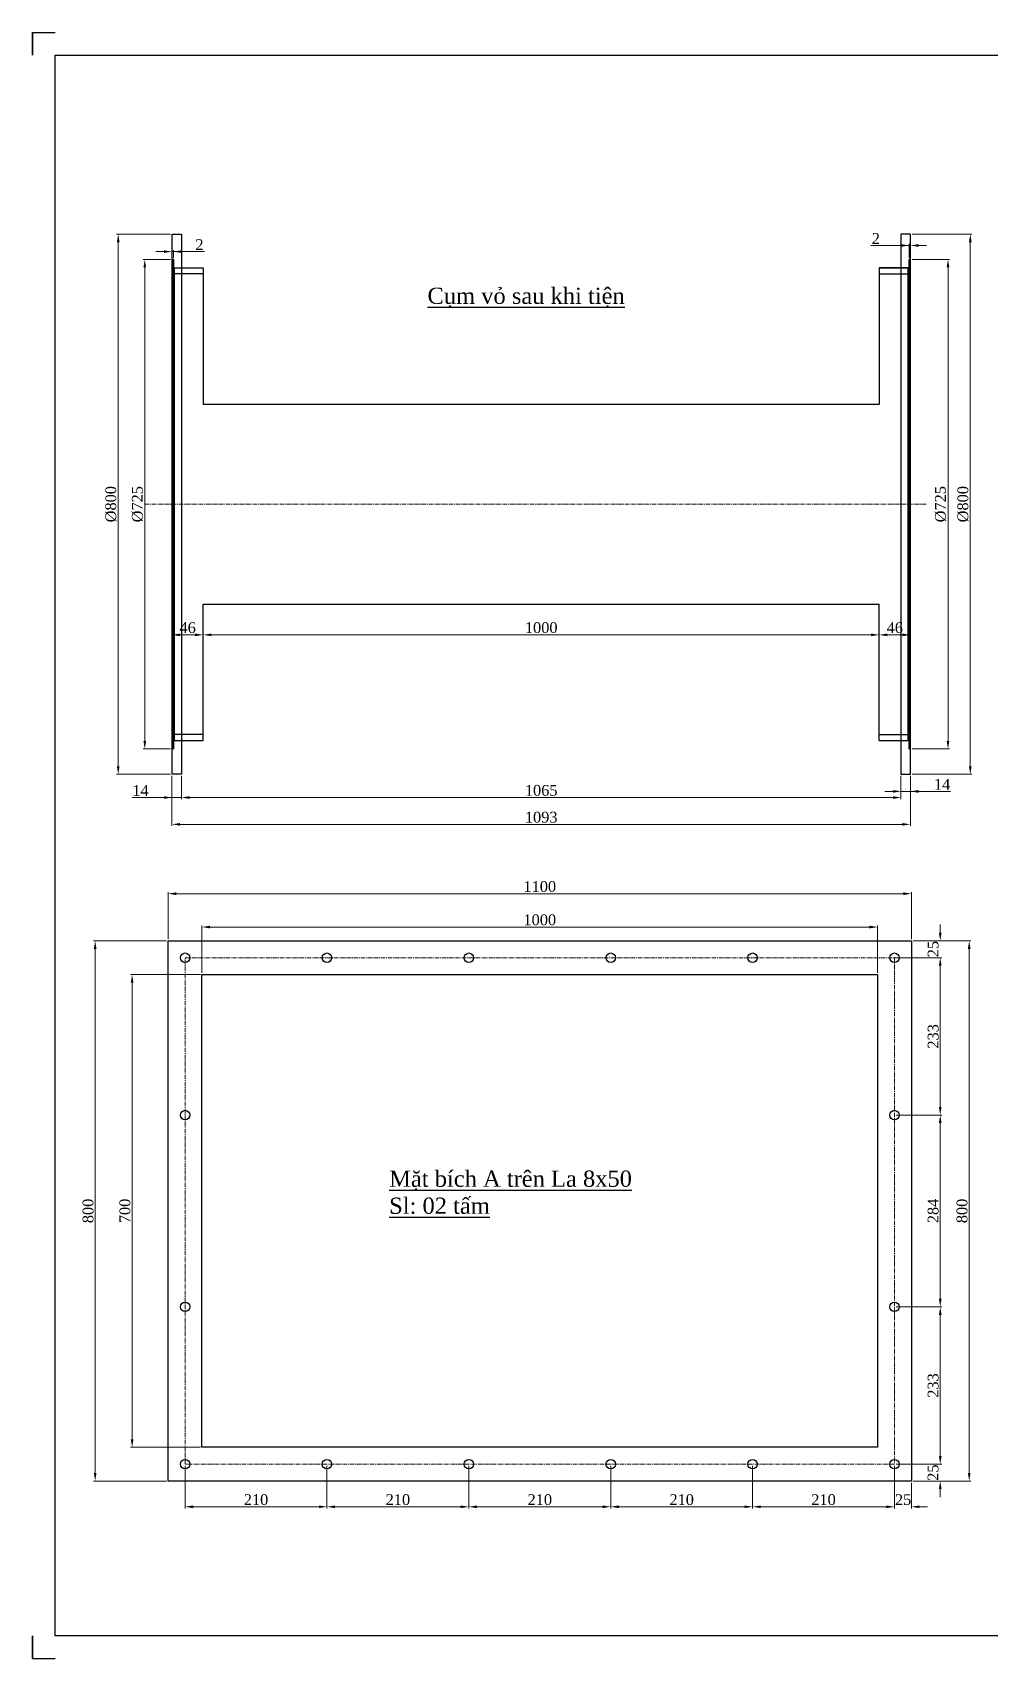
# Model space of a CAD drawing. Header units: inches. Extents: x 36705 to 45095, y -12195 to 29758.
# Drawn here: x 36755 to 38171, y -1090 to 1318 of the extents above; entities that cross this region are included whole.
import ezdxf

# ---------------------------------------------------------------- set-up
doc = ezdxf.new("R2010")
doc.units = ezdxf.units.IN
doc.header["$MEASUREMENT"] = 0
doc.linetypes.add('CENTER', pattern=[2, 1.25, -0.25, 0.25, -0.25])
doc.layers.get('Defpoints').update_dxf_attribs({"lineweight": 5})
for name, color, linetype, lineweight in [('1.  0.2', 7, 'Continuous', 25), ('AM_0', 7, 'Continuous', 30), ('AM_7', 4, 'CENTER', 15)]:
    doc.layers.add(name, color=color, linetype=linetype, lineweight=lineweight)
doc.layers.add('Không in', color=7, linetype='Continuous', lineweight=25, plot=False)
doc.layers.add('TEXT', color=20, linetype='Continuous')
doc.styles.add('Chu va so', font='arial.ttf')
doc.styles.add('stad1', font='times.ttf')
doc.styles.get("Standard").update_dxf_attribs({"font": 'arial.ttf'})
doc.styles.add('TCVN', font='times.ttf')
doc.dimstyles.new('Hien', dxfattribs={"dimtxt": 20, "dimasz": 15, "dimexe": 3, "dimexo": 3, "dimgap": 3, "dimtad": 1, "dimtoh": 1, "dimdec": 0, "dimzin": 0, "dimdsep": 46, "dimtxsty": 'TCVN', "dimcen": 0, "dimclrd": 8, "dimclre": 250, "dimclrt": 41, "dimadec": 0, "dimazin": 0, "dimtfac": 1, "dimtdec": 0, "dimtofl": 0, "dimtmove": 1, "dimatfit": 3, "dimfxl": 1, "dimtolj": 1, "dimtzin": 0, "dimlwd": 9, "dimlwe": 9, "dimarcsym": 0})

# ---------------------------------------------------------------- blocks, each defined once
blk = doc.blocks.new('*D373')
at = {"color": 250, "lineweight": 9, "transparency": 16777216}
for p, q in [((36961.2, 216.8), (36961.2, 142.7)), ((38054.2, 216.8), (38054.2, 142.7))]:
    blk.add_line(p, q, dxfattribs=at)
at = {"color": 8, "lineweight": 9, "transparency": 16777216}
blk.add_line((36973.2, 145.1), (38042.2, 145.1), dxfattribs=at)
at = {"color": 8, "transparency": 16777216}
for points in [[(36973.2, 147.1), (36973.2, 143.1), (36961.2, 145.1)], [(38042.2, 147.1), (38042.2, 143.1), (38054.2, 145.1)]]:
    blk.add_solid(points, dxfattribs=at)
at = {"layer": 'Defpoints', "color": 0, "transparency": 16777216}
for p in [(36961.2, 219.2), (38054.2, 219.2), (38054.2, 145.1)]:
    blk.add_point(p, dxfattribs=at)
at = {"color": 41, "transparency": 16777216, "insert": (37507.7, 155.6), "char_height": 16, "attachment_point": 5, "style": 'TCVN'}
blk.add_mtext('\\A1;1093', dxfattribs=at)
blk = doc.blocks.new('*D374')
at = {"color": 250, "lineweight": 9, "transparency": 16777216}
for p, q in [((36961.2, 216.8), (36961.2, 182.4)), ((36975.2, 216.8), (36975.2, 182.4))]:
    blk.add_line(p, q, dxfattribs=at)
at = {"color": 8, "lineweight": 9, "transparency": 16777216}
for p, q in [((36902.2, 184.8), (36961.2, 184.8)), ((36949.2, 184.8), (36937.2, 184.8)), ((36961.2, 184.8), (36975.2, 184.8)), ((36987.2, 184.8), (36999.2, 184.8))]:
    blk.add_line(p, q, dxfattribs=at)
at = {"color": 8, "transparency": 16777216}
for points in [[(36949.2, 186.8), (36949.2, 182.8), (36961.2, 184.8)], [(36987.2, 186.8), (36987.2, 182.8), (36975.2, 184.8)]]:
    blk.add_solid(points, dxfattribs=at)
at = {"layer": 'Defpoints', "color": 0, "transparency": 16777216}
for p in [(36961.2, 219.2), (36975.2, 219.2), (36975.2, 184.8)]:
    blk.add_point(p, dxfattribs=at)
at = {"color": 41, "transparency": 16777216, "insert": (36914.6, 195.2), "char_height": 16, "attachment_point": 5, "style": 'TCVN'}
blk.add_mtext('\\A1;14', dxfattribs=at)
blk = doc.blocks.new('*D375')
at = {"color": 250, "lineweight": 9, "transparency": 16777216}
for p, q in [((36975.2, 216.8), (36975.2, 182.4)), ((38040.2, 216.8), (38040.2, 182.4))]:
    blk.add_line(p, q, dxfattribs=at)
at = {"color": 8, "lineweight": 9, "transparency": 16777216}
blk.add_line((36987.2, 184.8), (38028.2, 184.8), dxfattribs=at)
at = {"color": 8, "transparency": 16777216}
for points in [[(36987.2, 186.8), (36987.2, 182.8), (36975.2, 184.8)], [(38028.2, 186.8), (38028.2, 182.8), (38040.2, 184.8)]]:
    blk.add_solid(points, dxfattribs=at)
at = {"layer": 'Defpoints', "color": 0, "transparency": 16777216}
for p in [(36975.2, 219.2), (38040.2, 219.2), (38040.2, 184.8)]:
    blk.add_point(p, dxfattribs=at)
at = {"color": 41, "transparency": 16777216, "insert": (37507.7, 195.3), "char_height": 16, "attachment_point": 5, "style": 'TCVN'}
blk.add_mtext('\\A1;1065', dxfattribs=at)
blk = doc.blocks.new('*D376')
at = {"color": 250, "lineweight": 9, "transparency": 16777216}
for p, q in [((38040.2, 216.8), (38040.2, 191.5)), ((38054.2, 216.8), (38054.2, 191.5))]:
    blk.add_line(p, q, dxfattribs=at)
at = {"color": 8, "lineweight": 9, "transparency": 16777216}
for p, q in [((38028.2, 193.9), (38016.2, 193.9)), ((38040.2, 193.9), (38054.2, 193.9)), ((38113.4, 193.9), (38054.2, 193.9)), ((38066.2, 193.9), (38078.2, 193.9))]:
    blk.add_line(p, q, dxfattribs=at)
at = {"color": 8, "transparency": 16777216}
for points in [[(38028.2, 195.9), (38028.2, 191.9), (38040.2, 193.9)], [(38066.2, 195.9), (38066.2, 191.9), (38054.2, 193.9)]]:
    blk.add_solid(points, dxfattribs=at)
at = {"layer": 'Defpoints', "color": 0, "transparency": 16777216}
for p in [(38040.2, 219.2), (38054.2, 219.2), (38054.2, 193.9)]:
    blk.add_point(p, dxfattribs=at)
at = {"color": 41, "transparency": 16777216, "insert": (38101, 204.3), "char_height": 16, "attachment_point": 5, "style": 'TCVN'}
blk.add_mtext('\\A1;14', dxfattribs=at)
blk = doc.blocks.new('*D377')
at = {"color": 250, "lineweight": 9, "transparency": 16777216}
for p, q in [((37007.5, 468.8), (37007.5, 423.3)), ((38007.9, 468.8), (38007.9, 423.3))]:
    blk.add_line(p, q, dxfattribs=at)
at = {"color": 8, "lineweight": 9, "transparency": 16777216}
blk.add_line((37019.5, 425.7), (37995.9, 425.7), dxfattribs=at)
at = {"color": 8, "transparency": 16777216}
for points in [[(37019.5, 427.7), (37019.5, 423.7), (37007.5, 425.7)], [(37995.9, 427.7), (37995.9, 423.7), (38007.9, 425.7)]]:
    blk.add_solid(points, dxfattribs=at)
at = {"layer": 'Defpoints', "color": 0, "transparency": 16777216}
for p in [(37007.5, 471.2), (38007.9, 471.2), (38007.9, 425.7)]:
    blk.add_point(p, dxfattribs=at)
at = {"color": 41, "transparency": 16777216, "insert": (37507.7, 436.3), "char_height": 16, "attachment_point": 5, "style": 'TCVN'}
blk.add_mtext('\\A1;1000', dxfattribs=at)
blk = doc.blocks.new('*D378')
at = {"color": 250, "lineweight": 9, "transparency": 16777216}
for p, q in [((38056.6, 981.7), (38112.2, 981.7)), ((38056.6, 256.7), (38112.2, 256.7))]:
    blk.add_line(p, q, dxfattribs=at)
at = {"color": 8, "lineweight": 9, "transparency": 16777216}
blk.add_line((38109.8, 969.7), (38109.8, 268.7), dxfattribs=at)
at = {"color": 8, "transparency": 16777216}
for points in [[(38107.8, 969.7), (38111.8, 969.7), (38109.8, 981.7)], [(38107.8, 268.7), (38111.8, 268.7), (38109.8, 256.7)]]:
    blk.add_solid(points, dxfattribs=at)
at = {"layer": 'Defpoints', "color": 0, "transparency": 16777216}
for p in [(38054.2, 981.7), (38054.2, 256.7), (38109.8, 256.7)]:
    blk.add_point(p, dxfattribs=at)
at = {"color": 41, "transparency": 16777216, "insert": (38099, 619.2), "char_height": 16, "attachment_point": 5, "rotation": 90, "style": 'TCVN'}
blk.add_mtext('\\A1;%%C725', dxfattribs=at)
blk = doc.blocks.new('*D379')
at = {"color": 250, "lineweight": 9, "transparency": 16777216}
for p, q in [((38056.6, 1019.2), (38145.2, 1019.2)), ((38056.6, 219.2), (38145.2, 219.2))]:
    blk.add_line(p, q, dxfattribs=at)
at = {"color": 8, "lineweight": 9, "transparency": 16777216}
blk.add_line((38142.8, 1007.2), (38142.8, 231.2), dxfattribs=at)
at = {"color": 8, "transparency": 16777216}
for points in [[(38140.8, 1007.2), (38144.8, 1007.2), (38142.8, 1019.2)], [(38140.8, 231.2), (38144.8, 231.2), (38142.8, 219.2)]]:
    blk.add_solid(points, dxfattribs=at)
at = {"layer": 'Defpoints', "color": 0, "transparency": 16777216}
for p in [(38054.2, 1019.2), (38054.2, 219.2), (38142.8, 219.2)]:
    blk.add_point(p, dxfattribs=at)
at = {"color": 41, "transparency": 16777216, "insert": (38132.1, 619.2), "char_height": 16, "attachment_point": 5, "rotation": 90, "style": 'TCVN'}
blk.add_mtext('\\A1;%%C800', dxfattribs=at)
blk = doc.blocks.new('*D380')
at = {"color": 8, "lineweight": 9, "transparency": 16777216}
for p, q in [((37995.4, 1002.3), (38052.2, 1002.3)), ((38040.2, 1002.3), (38028.2, 1002.3)), ((38052.2, 1002.3), (38054.2, 1002.3)), ((38066.2, 1002.3), (38078.2, 1002.3))]:
    blk.add_line(p, q, dxfattribs=at)
at = {"color": 250, "lineweight": 9, "transparency": 16777216}
for p, q in [((38052.2, 984.1), (38052.2, 1004.7)), ((38054.2, 984.1), (38054.2, 1004.7))]:
    blk.add_line(p, q, dxfattribs=at)
at = {"color": 8, "transparency": 16777216}
for points in [[(38040.2, 1004.3), (38040.2, 1000.3), (38052.2, 1002.3)], [(38066.2, 1004.3), (38066.2, 1000.3), (38054.2, 1002.3)]]:
    blk.add_solid(points, dxfattribs=at)
at = {"layer": 'Defpoints', "color": 0, "transparency": 16777216}
for p in [(38054.2, 1002.3), (38052.2, 981.7), (38054.2, 981.7)]:
    blk.add_point(p, dxfattribs=at)
at = {"color": 41, "transparency": 16777216, "insert": (38003, 1012.7), "char_height": 16, "attachment_point": 5, "style": 'TCVN'}
blk.add_mtext('\\A1;2', dxfattribs=at)
blk = doc.blocks.new('*D381')
at = {"color": 250, "lineweight": 9, "transparency": 16777216}
for p, q in [((38007.9, 427.1), (38007.9, 428.1)), ((38054.2, 427.1), (38054.2, 428.1))]:
    blk.add_line(p, q, dxfattribs=at)
at = {"color": 8, "lineweight": 9, "transparency": 16777216}
blk.add_line((38019.9, 425.7), (38042.2, 425.7), dxfattribs=at)
at = {"color": 8, "transparency": 16777216}
for points in [[(38019.9, 427.7), (38019.9, 423.7), (38007.9, 425.7)], [(38042.2, 427.7), (38042.2, 423.7), (38054.2, 425.7)]]:
    blk.add_solid(points, dxfattribs=at)
at = {"layer": 'Defpoints', "color": 0, "transparency": 16777216}
for p in [(38007.9, 424.7), (38054.2, 425.7), (38054.2, 424.7)]:
    blk.add_point(p, dxfattribs=at)
at = {"color": 41, "transparency": 16777216, "insert": (38031.1, 436.3), "char_height": 16, "attachment_point": 5, "style": 'TCVN'}
blk.add_mtext('\\A1;46', dxfattribs=at)
blk = doc.blocks.new('*D382')
at = {"color": 250, "lineweight": 9, "transparency": 16777216}
for p, q in [((36961.2, 427.1), (36961.2, 428.1)), ((37007.5, 427.1), (37007.5, 428.1))]:
    blk.add_line(p, q, dxfattribs=at)
at = {"color": 8, "lineweight": 9, "transparency": 16777216}
blk.add_line((36995.5, 425.7), (36973.2, 425.7), dxfattribs=at)
at = {"color": 8, "transparency": 16777216}
for points in [[(36973.2, 427.7), (36973.2, 423.7), (36961.2, 425.7)], [(36995.5, 427.7), (36995.5, 423.7), (37007.5, 425.7)]]:
    blk.add_solid(points, dxfattribs=at)
at = {"layer": 'Defpoints', "color": 0, "transparency": 16777216}
for p in [(36961.2, 425.7), (36961.2, 424.7), (37007.5, 424.7)]:
    blk.add_point(p, dxfattribs=at)
at = {"color": 41, "transparency": 16777216, "insert": (36984.4, 436.3), "char_height": 16, "attachment_point": 5, "style": 'TCVN'}
blk.add_mtext('\\A1;46', dxfattribs=at)
blk = doc.blocks.new('*D326')
at = {"color": 250, "lineweight": 9, "transparency": 16777216}
for p, q in [((36958.8, 981.7), (36918.5, 981.7)), ((36958.8, 256.7), (36918.5, 256.7))]:
    blk.add_line(p, q, dxfattribs=at)
at = {"color": 8, "lineweight": 9, "transparency": 16777216}
blk.add_line((36920.9, 969.7), (36920.9, 268.7), dxfattribs=at)
at = {"color": 8, "transparency": 16777216}
for points in [[(36918.9, 969.7), (36922.9, 969.7), (36920.9, 981.7)], [(36918.9, 268.7), (36922.9, 268.7), (36920.9, 256.7)]]:
    blk.add_solid(points, dxfattribs=at)
at = {"layer": 'Defpoints', "color": 0, "transparency": 16777216}
for p in [(36961.2, 981.7), (36920.9, 256.7), (36961.2, 256.7)]:
    blk.add_point(p, dxfattribs=at)
at = {"color": 41, "transparency": 16777216, "insert": (36910.2, 619.2), "char_height": 16, "attachment_point": 5, "rotation": 90, "style": 'TCVN'}
blk.add_mtext('\\A1;%%C725', dxfattribs=at)
blk = doc.blocks.new('*D327')
at = {"color": 250, "lineweight": 9, "transparency": 16777216}
for p, q in [((36958.8, 1019.2), (36879.2, 1019.2)), ((36958.8, 219.2), (36879.2, 219.2))]:
    blk.add_line(p, q, dxfattribs=at)
at = {"color": 8, "lineweight": 9, "transparency": 16777216}
blk.add_line((36881.6, 1007.2), (36881.6, 231.2), dxfattribs=at)
at = {"color": 8, "transparency": 16777216}
for points in [[(36879.6, 1007.2), (36883.6, 1007.2), (36881.6, 1019.2)], [(36879.6, 231.2), (36883.6, 231.2), (36881.6, 219.2)]]:
    blk.add_solid(points, dxfattribs=at)
at = {"layer": 'Defpoints', "color": 0, "transparency": 16777216}
for p in [(36961.2, 1019.2), (36881.6, 219.2), (36961.2, 219.2)]:
    blk.add_point(p, dxfattribs=at)
at = {"color": 41, "transparency": 16777216, "insert": (36870.9, 619.2), "char_height": 16, "attachment_point": 5, "rotation": 90, "style": 'TCVN'}
blk.add_mtext('\\A1;%%C800', dxfattribs=at)
blk = doc.blocks.new('*D328')
at = {"color": 8, "lineweight": 9, "transparency": 16777216}
for p, q in [((36949.2, 993.2), (36937.2, 993.2)), ((36963.2, 993.2), (36961.2, 993.2)), ((37009.5, 993.2), (36963.2, 993.2)), ((36975.2, 993.2), (36987.2, 993.2))]:
    blk.add_line(p, q, dxfattribs=at)
at = {"color": 250, "lineweight": 9, "transparency": 16777216}
for p, q in [((36961.2, 984.1), (36961.2, 995.6)), ((36963.2, 984.1), (36963.2, 995.6))]:
    blk.add_line(p, q, dxfattribs=at)
at = {"color": 8, "transparency": 16777216}
for points in [[(36949.2, 995.2), (36949.2, 991.2), (36961.2, 993.2)], [(36975.2, 995.2), (36975.2, 991.2), (36963.2, 993.2)]]:
    blk.add_solid(points, dxfattribs=at)
at = {"layer": 'Defpoints', "color": 0, "transparency": 16777216}
for p in [(36961.2, 993.2), (36961.2, 981.7), (36963.2, 981.7)]:
    blk.add_point(p, dxfattribs=at)
at = {"color": 41, "transparency": 16777216, "insert": (37001.9, 1003.6), "char_height": 16, "attachment_point": 5, "style": 'TCVN'}
blk.add_mtext('\\A1;2', dxfattribs=at)
blk = doc.blocks.new('*D383')
at = {"color": 250, "lineweight": 9, "transparency": 16777216}
for p, q in [((38058, -27.4), (38143.6, -27.4)), ((38058, -827.4), (38143.6, -827.4))]:
    blk.add_line(p, q, dxfattribs=at)
at = {"color": 8, "lineweight": 9, "transparency": 16777216}
blk.add_line((38141.2, -815.4), (38141.2, -39.4), dxfattribs=at)
at = {"color": 8, "transparency": 16777216}
for points in [[(38139.2, -39.4), (38143.2, -39.4), (38141.2, -27.4)], [(38139.2, -815.4), (38143.2, -815.4), (38141.2, -827.4)]]:
    blk.add_solid(points, dxfattribs=at)
at = {"layer": 'Defpoints', "color": 0, "transparency": 16777216}
for p in [(38055.6, -27.4), (38141.2, -27.4), (38055.6, -827.4)]:
    blk.add_point(p, dxfattribs=at)
at = {"color": 41, "transparency": 16777216, "insert": (38130.6, -427.4), "char_height": 16, "attachment_point": 5, "rotation": 90, "style": 'TCVN'}
blk.add_mtext('\\A1;800', dxfattribs=at)
blk = doc.blocks.new('*D384')
at = {"color": 8, "lineweight": 9, "transparency": 16777216}
for p, q in [((38098.3, -15.4), (38098.3, -3.4)), ((38098.3, -64.4), (38098.3, -76.4))]:
    blk.add_line(p, q, dxfattribs=at)
at = {"color": 250, "lineweight": 9, "transparency": 16777216}
for p, q in [((38058, -27.4), (38100.7, -27.4)), ((38029.3, -52.4), (38100.7, -52.4))]:
    blk.add_line(p, q, dxfattribs=at)
at = {"color": 8, "transparency": 16777216}
for points in [[(38096.3, -15.4), (38100.3, -15.4), (38098.3, -27.4)], [(38096.3, -64.4), (38100.3, -64.4), (38098.3, -52.4)]]:
    blk.add_solid(points, dxfattribs=at)
at = {"layer": 'Defpoints', "color": 0, "transparency": 16777216}
for p in [(38055.6, -27.4), (38026.9, -52.4), (38098.3, -52.4)]:
    blk.add_point(p, dxfattribs=at)
at = {"color": 41, "transparency": 16777216, "insert": (38087.8, -39.7), "char_height": 16, "attachment_point": 5, "rotation": 90, "style": 'TCVN'}
blk.add_mtext('\\A1;25', dxfattribs=at)
blk = doc.blocks.new('*D385')
at = {"color": 250, "lineweight": 9, "transparency": 16777216}
for p, q in [((38029.3, -52.4), (38100.7, -52.4)), ((38033, -285.4), (38100.7, -285.4))]:
    blk.add_line(p, q, dxfattribs=at)
at = {"color": 8, "lineweight": 9, "transparency": 16777216}
blk.add_line((38098.3, -64.4), (38098.3, -273.4), dxfattribs=at)
at = {"color": 8, "transparency": 16777216}
for points in [[(38096.3, -64.4), (38100.3, -64.4), (38098.3, -52.4)], [(38096.3, -273.4), (38100.3, -273.4), (38098.3, -285.4)]]:
    blk.add_solid(points, dxfattribs=at)
at = {"layer": 'Defpoints', "color": 0, "transparency": 16777216}
for p in [(38026.9, -52.4), (38030.6, -285.4), (38098.3, -285.4)]:
    blk.add_point(p, dxfattribs=at)
at = {"color": 41, "transparency": 16777216, "insert": (38087.8, -168.9), "char_height": 16, "attachment_point": 5, "rotation": 90, "style": 'TCVN'}
blk.add_mtext('\\A1;233', dxfattribs=at)
blk = doc.blocks.new('*D386')
at = {"color": 250, "lineweight": 9, "transparency": 16777216}
for p, q in [((38033, -285.4), (38100.7, -285.4)), ((38033, -569.4), (38100.7, -569.4))]:
    blk.add_line(p, q, dxfattribs=at)
at = {"color": 8, "lineweight": 9, "transparency": 16777216}
blk.add_line((38098.3, -297.4), (38098.3, -557.4), dxfattribs=at)
at = {"color": 8, "transparency": 16777216}
for points in [[(38096.3, -297.4), (38100.3, -297.4), (38098.3, -285.4)], [(38096.3, -557.4), (38100.3, -557.4), (38098.3, -569.4)]]:
    blk.add_solid(points, dxfattribs=at)
at = {"layer": 'Defpoints', "color": 0, "transparency": 16777216}
for p in [(38030.6, -285.4), (38030.6, -569.4), (38098.3, -569.4)]:
    blk.add_point(p, dxfattribs=at)
at = {"color": 41, "transparency": 16777216, "insert": (38087.8, -427.4), "char_height": 16, "attachment_point": 5, "rotation": 90, "style": 'TCVN'}
blk.add_mtext('\\A1;284', dxfattribs=at)
blk = doc.blocks.new('*D387')
at = {"color": 250, "lineweight": 9, "transparency": 16777216}
for p, q in [((38033, -569.4), (38100.7, -569.4)), ((38033, -802.4), (38100.7, -802.4))]:
    blk.add_line(p, q, dxfattribs=at)
at = {"color": 8, "lineweight": 9, "transparency": 16777216}
blk.add_line((38098.3, -581.4), (38098.3, -790.4), dxfattribs=at)
at = {"color": 8, "transparency": 16777216}
for points in [[(38096.3, -581.4), (38100.3, -581.4), (38098.3, -569.4)], [(38096.3, -790.4), (38100.3, -790.4), (38098.3, -802.4)]]:
    blk.add_solid(points, dxfattribs=at)
at = {"layer": 'Defpoints', "color": 0, "transparency": 16777216}
for p in [(38030.6, -569.4), (38030.6, -802.4), (38098.3, -802.4)]:
    blk.add_point(p, dxfattribs=at)
at = {"color": 41, "transparency": 16777216, "insert": (38087.8, -685.9), "char_height": 16, "attachment_point": 5, "rotation": 90, "style": 'TCVN'}
blk.add_mtext('\\A1;233', dxfattribs=at)
blk = doc.blocks.new('*D388')
at = {"color": 8, "lineweight": 9, "transparency": 16777216}
for p, q in [((38098.3, -790.4), (38098.3, -778.4)), ((38098.3, -839.4), (38098.3, -851.4))]:
    blk.add_line(p, q, dxfattribs=at)
at = {"color": 250, "lineweight": 9, "transparency": 16777216}
for p, q in [((38033, -802.4), (38100.7, -802.4)), ((38058, -827.4), (38100.7, -827.4))]:
    blk.add_line(p, q, dxfattribs=at)
at = {"color": 8, "transparency": 16777216}
for points in [[(38096.3, -790.4), (38100.3, -790.4), (38098.3, -802.4)], [(38096.3, -839.4), (38100.3, -839.4), (38098.3, -827.4)]]:
    blk.add_solid(points, dxfattribs=at)
at = {"layer": 'Defpoints', "color": 0, "transparency": 16777216}
for p in [(38030.6, -802.4), (38055.6, -827.4), (38098.3, -827.4)]:
    blk.add_point(p, dxfattribs=at)
at = {"color": 41, "transparency": 16777216, "insert": (38087.7, -814.9), "char_height": 16, "attachment_point": 5, "rotation": 90, "style": 'TCVN'}
blk.add_mtext('\\A1;25', dxfattribs=at)
blk = doc.blocks.new('*D389')
at = {"color": 250, "lineweight": 9, "transparency": 16777216}
for p, q in [((38030.6, -804.8), (38030.6, -867.9)), ((38055.6, -829.8), (38055.6, -867.9))]:
    blk.add_line(p, q, dxfattribs=at)
at = {"color": 8, "lineweight": 9, "transparency": 16777216}
for p, q in [((38018.6, -865.5), (38006.6, -865.5)), ((38067.6, -865.5), (38079.6, -865.5))]:
    blk.add_line(p, q, dxfattribs=at)
at = {"color": 8, "transparency": 16777216}
for points in [[(38018.6, -863.5), (38018.6, -867.5), (38030.6, -865.5)], [(38067.6, -863.5), (38067.6, -867.5), (38055.6, -865.5)]]:
    blk.add_solid(points, dxfattribs=at)
at = {"layer": 'Defpoints', "color": 0, "transparency": 16777216}
for p in [(38030.6, -802.4), (38055.6, -827.4), (38055.6, -865.5)]:
    blk.add_point(p, dxfattribs=at)
at = {"color": 41, "transparency": 16777216, "insert": (38043.4, -855), "char_height": 16, "attachment_point": 5, "style": 'TCVN'}
blk.add_mtext('\\A1;25', dxfattribs=at)
blk = doc.blocks.new('*D390')
at = {"color": 250, "lineweight": 9, "transparency": 16777216}
for p, q in [((37003.2, -77.4), (36899.8, -77.4)), ((37003.2, -777.4), (36899.8, -777.4))]:
    blk.add_line(p, q, dxfattribs=at)
at = {"color": 8, "lineweight": 9, "transparency": 16777216}
blk.add_line((36902.2, -765.4), (36902.2, -89.4), dxfattribs=at)
at = {"color": 8, "transparency": 16777216}
for points in [[(36900.2, -89.4), (36904.2, -89.4), (36902.2, -77.4)], [(36900.2, -765.4), (36904.2, -765.4), (36902.2, -777.4)]]:
    blk.add_solid(points, dxfattribs=at)
at = {"layer": 'Defpoints', "color": 0, "transparency": 16777216}
for p in [(36902.2, -77.4), (37005.6, -77.4), (37005.6, -777.4)]:
    blk.add_point(p, dxfattribs=at)
at = {"color": 41, "transparency": 16777216, "insert": (36891.6, -427.4), "char_height": 16, "attachment_point": 5, "rotation": 90, "style": 'TCVN'}
blk.add_mtext('\\A1;700', dxfattribs=at)
blk = doc.blocks.new('*D391')
at = {"color": 250, "lineweight": 9, "transparency": 16777216}
for p, q in [((36953.2, -27.4), (36845.1, -27.4)), ((36953.2, -827.4), (36845.1, -827.4))]:
    blk.add_line(p, q, dxfattribs=at)
at = {"color": 8, "lineweight": 9, "transparency": 16777216}
blk.add_line((36847.5, -39.4), (36847.5, -815.4), dxfattribs=at)
at = {"color": 8, "transparency": 16777216}
for points in [[(36845.5, -39.4), (36849.5, -39.4), (36847.5, -27.4)], [(36845.5, -815.4), (36849.5, -815.4), (36847.5, -827.4)]]:
    blk.add_solid(points, dxfattribs=at)
at = {"layer": 'Defpoints', "color": 0, "transparency": 16777216}
for p in [(36955.6, -27.4), (36847.5, -827.4), (36955.6, -827.4)]:
    blk.add_point(p, dxfattribs=at)
at = {"color": 41, "transparency": 16777216, "insert": (36837, -427.4), "char_height": 16, "attachment_point": 5, "rotation": 90, "style": 'TCVN'}
blk.add_mtext('\\A1;800', dxfattribs=at)
blk = doc.blocks.new('*D392')
at = {"color": 250, "lineweight": 9, "transparency": 16777216}
for p, q in [((36955.6, -25), (36955.6, 44.8)), ((38055.6, -25), (38055.6, 44.8))]:
    blk.add_line(p, q, dxfattribs=at)
at = {"color": 8, "lineweight": 9, "transparency": 16777216}
blk.add_line((36967.6, 42.4), (38043.6, 42.4), dxfattribs=at)
at = {"color": 8, "transparency": 16777216}
for points in [[(36967.6, 44.4), (36967.6, 40.4), (36955.6, 42.4)], [(38043.6, 44.4), (38043.6, 40.4), (38055.6, 42.4)]]:
    blk.add_solid(points, dxfattribs=at)
at = {"layer": 'Defpoints', "color": 0, "transparency": 16777216}
for p in [(38055.6, 42.4), (36955.6, -27.4), (38055.6, -27.4)]:
    blk.add_point(p, dxfattribs=at)
at = {"color": 41, "transparency": 16777216, "insert": (37505.6, 52.9), "char_height": 16, "attachment_point": 5, "style": 'TCVN'}
blk.add_mtext('\\A1;1100', dxfattribs=at)
blk = doc.blocks.new('*D393')
at = {"color": 250, "lineweight": 9, "transparency": 16777216}
for p, q in [((37005.6, -75), (37005.6, -4.6)), ((38005.6, -75), (38005.6, -4.6))]:
    blk.add_line(p, q, dxfattribs=at)
at = {"color": 8, "lineweight": 9, "transparency": 16777216}
blk.add_line((37017.6, -7), (37993.6, -7), dxfattribs=at)
at = {"color": 8, "transparency": 16777216}
for points in [[(37017.6, -5), (37017.6, -9), (37005.6, -7)], [(37993.6, -5), (37993.6, -9), (38005.6, -7)]]:
    blk.add_solid(points, dxfattribs=at)
at = {"layer": 'Defpoints', "color": 0, "transparency": 16777216}
for p in [(38005.6, -7), (37005.6, -77.4), (38005.6, -77.4)]:
    blk.add_point(p, dxfattribs=at)
at = {"color": 41, "transparency": 16777216, "insert": (37505.6, 3.6), "char_height": 16, "attachment_point": 5, "style": 'TCVN'}
blk.add_mtext('\\A1;1000', dxfattribs=at)
blk = doc.blocks.new('*D394')
at = {"color": 250, "lineweight": 9, "transparency": 16777216}
for p, q in [((37820.6, -804.8), (37820.6, -867.9)), ((38030.6, -804.8), (38030.6, -867.9))]:
    blk.add_line(p, q, dxfattribs=at)
at = {"color": 8, "lineweight": 9, "transparency": 16777216}
blk.add_line((38018.6, -865.5), (37832.6, -865.5), dxfattribs=at)
at = {"color": 8, "transparency": 16777216}
for points in [[(37832.6, -863.5), (37832.6, -867.5), (37820.6, -865.5)], [(38018.6, -863.5), (38018.6, -867.5), (38030.6, -865.5)]]:
    blk.add_solid(points, dxfattribs=at)
at = {"layer": 'Defpoints', "color": 0, "transparency": 16777216}
for p in [(37820.6, -802.4), (38030.6, -802.4), (37820.6, -865.5)]:
    blk.add_point(p, dxfattribs=at)
at = {"color": 41, "transparency": 16777216, "insert": (37925.6, -855), "char_height": 16, "attachment_point": 5, "style": 'TCVN'}
blk.add_mtext('\\A1;210', dxfattribs=at)
blk = doc.blocks.new('*D395')
at = {"color": 250, "lineweight": 9, "transparency": 16777216}
for p, q in [((37610.6, -804.8), (37610.6, -867.9)), ((37820.6, -804.8), (37820.6, -867.9))]:
    blk.add_line(p, q, dxfattribs=at)
at = {"color": 8, "lineweight": 9, "transparency": 16777216}
blk.add_line((37808.6, -865.5), (37622.6, -865.5), dxfattribs=at)
at = {"color": 8, "transparency": 16777216}
for points in [[(37622.6, -863.5), (37622.6, -867.5), (37610.6, -865.5)], [(37808.6, -863.5), (37808.6, -867.5), (37820.6, -865.5)]]:
    blk.add_solid(points, dxfattribs=at)
at = {"layer": 'Defpoints', "color": 0, "transparency": 16777216}
for p in [(37610.6, -802.4), (37820.6, -802.4), (37610.6, -865.5)]:
    blk.add_point(p, dxfattribs=at)
at = {"color": 41, "transparency": 16777216, "insert": (37715.6, -855), "char_height": 16, "attachment_point": 5, "style": 'TCVN'}
blk.add_mtext('\\A1;210', dxfattribs=at)
blk = doc.blocks.new('*D396')
at = {"color": 250, "lineweight": 9, "transparency": 16777216}
for p, q in [((37400.6, -804.8), (37400.6, -867.9)), ((37610.6, -804.8), (37610.6, -867.9))]:
    blk.add_line(p, q, dxfattribs=at)
at = {"color": 8, "lineweight": 9, "transparency": 16777216}
blk.add_line((37598.6, -865.5), (37412.6, -865.5), dxfattribs=at)
at = {"color": 8, "transparency": 16777216}
for points in [[(37412.6, -863.5), (37412.6, -867.5), (37400.6, -865.5)], [(37598.6, -863.5), (37598.6, -867.5), (37610.6, -865.5)]]:
    blk.add_solid(points, dxfattribs=at)
at = {"layer": 'Defpoints', "color": 0, "transparency": 16777216}
for p in [(37400.6, -802.4), (37610.6, -802.4), (37400.6, -865.5)]:
    blk.add_point(p, dxfattribs=at)
at = {"color": 41, "transparency": 16777216, "insert": (37505.6, -855), "char_height": 16, "attachment_point": 5, "style": 'TCVN'}
blk.add_mtext('\\A1;210', dxfattribs=at)
blk = doc.blocks.new('*D397')
at = {"color": 250, "lineweight": 9, "transparency": 16777216}
for p, q in [((37190.6, -804.8), (37190.6, -867.9)), ((37400.6, -804.8), (37400.6, -867.9))]:
    blk.add_line(p, q, dxfattribs=at)
at = {"color": 8, "lineweight": 9, "transparency": 16777216}
blk.add_line((37388.6, -865.5), (37202.6, -865.5), dxfattribs=at)
at = {"color": 8, "transparency": 16777216}
for points in [[(37202.6, -863.5), (37202.6, -867.5), (37190.6, -865.5)], [(37388.6, -863.5), (37388.6, -867.5), (37400.6, -865.5)]]:
    blk.add_solid(points, dxfattribs=at)
at = {"layer": 'Defpoints', "color": 0, "transparency": 16777216}
for p in [(37190.6, -802.4), (37400.6, -802.4), (37190.6, -865.5)]:
    blk.add_point(p, dxfattribs=at)
at = {"color": 41, "transparency": 16777216, "insert": (37295.6, -855), "char_height": 16, "attachment_point": 5, "style": 'TCVN'}
blk.add_mtext('\\A1;210', dxfattribs=at)
blk = doc.blocks.new('*D398')
at = {"color": 250, "lineweight": 9, "transparency": 16777216}
for p, q in [((36980.6, -804.8), (36980.6, -867.9)), ((37190.6, -804.8), (37190.6, -867.9))]:
    blk.add_line(p, q, dxfattribs=at)
at = {"color": 8, "lineweight": 9, "transparency": 16777216}
blk.add_line((37178.6, -865.5), (36992.6, -865.5), dxfattribs=at)
at = {"color": 8, "transparency": 16777216}
for points in [[(36992.6, -863.5), (36992.6, -867.5), (36980.6, -865.5)], [(37178.6, -863.5), (37178.6, -867.5), (37190.6, -865.5)]]:
    blk.add_solid(points, dxfattribs=at)
at = {"layer": 'Defpoints', "color": 0, "transparency": 16777216}
for p in [(36980.6, -802.4), (37190.6, -802.4), (36980.6, -865.5)]:
    blk.add_point(p, dxfattribs=at)
at = {"color": 41, "transparency": 16777216, "insert": (37085.6, -855), "char_height": 16, "attachment_point": 5, "style": 'TCVN'}
blk.add_mtext('\\A1;210', dxfattribs=at)
blk = doc.blocks.new('KHUNG TEN A4 - TD - 13.2.2023')
for p, q in [((0, 216), (0, 213)), ((0, 213), (0, 216)), ((0, 216), (3, 216)), ((0, 3), (0, 0)), ((0, 0), (3, 0))]:
    blk.add_line(p, q)
blk.add_lwpolyline([(3, 213), (300, 213), (300, 3), (3, 3)], close=True)
at = {"layer": '1.  0.2'}
for p, q in [((0, 216), (0, 213)), ((0, 0), (3, 0))]:
    blk.add_line(p, q, dxfattribs=at)
at = {"layer": 'Không in'}
for points in [[(0, 216), (3, 216)], [(0, 0), (0, 3)]]:
    blk.add_lwpolyline(points, dxfattribs=at)
at = {"width": 0.85}
for tag, p in [('REV4', (226.38, 94.23)), ('NGAY_REV04', (229.9, 94.23)), ('DESCRIPTION_4', (241.49, 94.23, 0)), ('DESCRIPTION_3', (241.49, 89.23, 0)), ('DESCRIPTION_2', (241.49, 84.23, 0)), ('DESCRIPTION_1', (241.49, 79.23, 0)), ('DESCRIPTION_0', (241.49, 74.23, 0))]:
    blk.add_attdef(tag, p, '', height=1.5, dxfattribs=at)
at = {"layer": 'TEXT', "ltscale": 0.1, "style": 'Chu va so'}
for tag, p, height, width in [('REV3', (226.38, 89.23), 1.5, 0.85), ('NGAY_REV03', (229.9, 89.23), 1.5, 0.85), ('REV2', (226.38, 84.23), 1.5, 0.85), ('NGAY_REV02', (229.9, 84.23), 1.5, 0.85), ('REV1', (226.38, 79.23), 1.5, 0.85), ('NGAY_REV01', (229.9, 79.23), 1.5, 0.85), ('REV0', (226.38, 74.23), 1.5, 0.85), ('NGAY_REV0', (229.9, 74.23), 1.5, 0.85), ('NGUOI_VE', (252.6, 69.23), 1.5, 0.85), ('NGUOI_KIEM_1', (264.6, 69.23), 1.5, 0.9), ('NGUOI_KIEM_2', (276.6, 69.23), 1.5, 0.9), ('STT-BV', (232.09, 3.98), 2, 0.85)]:
    blk.add_attdef(tag, p, '', height=height, dxfattribs=dict(at, width=width))
at = {"layer": 'TEXT', "ltscale": 0.1, "width": 0.85}
blk.add_attdef('NGUOI_DUYET', (288.6, 69.23), '', height=1.5, dxfattribs=at)
at = {"layer": 'TEXT', "lineweight": 25, "ltscale": 0.1, "style": 'Chu va so'}
for tag, p, height in [('PROJECT_CODE', (231.95, 28.65), 3.6), ('TITLE1', (231.95, 19.98), 2), ('TITLE2', (231.95, 16.05), 2), ('TITLE3', (231.95, 12.12), 2)]:
    blk.add_attdef(tag, p, '', height=height, dxfattribs=at)
at = {"layer": 'TEXT', "ltscale": 0.1, "style": 'Chu va so'}
for tag, p in [('A4_A4', (292.03, 6, 0)), ('REV.', (297.2, 6, 0))]:
    blk.add_attdef(tag, p, '', height=1.5, dxfattribs=at)

msp = doc.modelspace()

# ---------------------------------------------------------------- linework, layer by layer
at = {"ltscale": 0.02}
for p, q in [((36964.98189, 269.19371, -183.71498), (36964.98189, 969.19371, -183.71498)), ((36964.98189, 969.19371, -183.71498), (37007.52376, 969.19371, -183.71498)), ((38007.93263, 969.19371, -183.71498), (38050.4745, 969.19371, -183.71498)), ((38050.4745, 969.19371, -183.71498), (38007.93263, 969.19371, -183.71498)), ((38050.4745, 969.19371, -183.71498), (38050.4745, 269.19371, -183.71498)), ((37007.52376, 960.19371, -183.71498), (36964.98189, 960.19371, -183.71498)), ((38007.93263, 960.19371, -183.71498), (38050.4745, 960.19371, -183.71498)), ((37007.52376, 278.19371, -183.71498), (36964.98189, 278.19371, -183.71498)), ((36964.98189, 269.19371, -183.71498), (37007.52376, 269.19371, -183.71498)), ((38007.93263, 278.19371, -183.71498), (38050.4745, 278.19371, -183.71498)), ((38007.93263, 269.19371, -183.71498), (38050.4745, 269.19371, -183.71498)), ((38024.78485, 269.19371, -183.71498), (38034.7947, 269.19371, -183.71498)), ((38052.2282, 256.68139, -183.71498), (38054.2282, 256.68139, -183.71498))]:
    msp.add_line(p, q, dxfattribs=at)
for p, q in [((37007.52376, 969.19371, -183.71498), (37007.52376, 767.19371, -183.71498)), ((38007.93263, 969.19371, -183.71498), (38007.93263, 767.19371, -183.71498)), ((37007.52376, 767.19371, -183.71498), (38007.93263, 767.19371, -183.71498)), ((37007.52376, 269.19371, -183.71498), (37007.52376, 471.19371, -183.71498)), ((37007.52376, 471.19371, -183.71498), (38007.93263, 471.19371, -183.71498)), ((38007.93263, 269.19371, -183.71498), (38007.93263, 471.19371, -183.71498))]:
    msp.add_line(p, q)
at = {"elevation": -183.71498}
for points in [[(36975.2282, 1019.19371), (36975.2282, 219.19371), (36961.2282, 219.19371), (36961.2282, 1019.19371)], [(38040.2282, 1019.19371), (38040.2282, 219.19371), (38054.2282, 219.19371), (38054.2282, 1019.19371)], [(36955.59144, -27.397), (38055.59144, -27.397), (38055.59144, -827.397), (36955.59144, -827.397)], [(37005.59144, -77.397), (38005.59144, -77.397), (38005.59144, -777.397), (37005.59144, -777.397)]]:
    msp.add_lwpolyline(points, close=True, dxfattribs=at)
for points in [[(36961.2282, 256.68139), (36963.2282, 256.68139), (36963.2282, 981.70603), (36961.2282, 981.70603)], [(38054.2282, 256.68139), (38052.2282, 256.68139), (38052.2282, 981.70603), (38054.2282, 981.70603)]]:
    msp.add_lwpolyline(points, dxfattribs=at)
at = {"ltscale": 0.02, "elevation": -183.71498}
for points in [[(36963.2282, 981.70603), (36961.2282, 981.70603), (36963.2282, 981.70603), (36963.2282, 256.68139)], [(38052.2282, 981.70603), (38054.2282, 981.70603), (38052.2282, 981.70603), (38052.2282, 256.68139)]]:
    msp.add_lwpolyline(points, close=True, dxfattribs=at)
at = {"layer": 'AM_0'}
for centre in [(36980.59144, -52.397, -183.71498), (37190.59144, -52.397, -183.71498), (37400.59144, -52.397, -183.71498), (37610.59144, -52.397, -183.71498), (37820.59144, -52.397, -183.71498), (38030.59144, -52.397, -183.71498), (36980.59144, -285.397, -183.71498), (38030.59144, -285.397, -183.71498), (36980.59144, -569.397, -183.71498), (38030.59144, -569.397, -183.71498), (36980.59144, -802.397, -183.71498), (37190.59144, -802.397, -183.71498), (37400.59144, -802.397, -183.71498), (37610.59144, -802.397, -183.71498), (37820.59144, -802.397, -183.71498), (38030.59144, -802.397, -183.71498)]:
    msp.add_circle(centre, 7, dxfattribs=at)
at = {"layer": 'AM_7', "ltscale": 5}
msp.add_line((36921.23737, 619.19371, -183.71498), (38077.90414, 619.19371, -183.71498), dxfattribs=at)
at = {"layer": 'AM_7', "ltscale": 5, "elevation": -183.71498}
msp.add_lwpolyline([(36980.59144, -52.397), (38030.59144, -52.397), (38030.59144, -802.397), (36980.59144, -802.397)], close=True, dxfattribs=at)

# ---------------------------------------------------------------- texts
at = {"color": 2, "char_height": 24, "style": 'stad1'}
for s, insert, attachment_point in [('\\A1;{\\LCụm vỏ sau khi tiện}', (37485.32303, 924.77833, -183.71498), 5), ('\\A1;{\\LMặt bích A trên La 8x50\\PSl: 02 tấm}', (37282.63373, -367.65691, -183.71498), 1)]:
    msp.add_mtext(s, dxfattribs=dict(at, insert=insert, attachment_point=attachment_point))

# ---------------------------------------------------------------- dimensions: what is measured, and where the dimension line sits
for base, p1, p2, picture, middle in [((36881.61121, 219.19371, -183.71498), (36961.2282, 1019.19371, -183.71498), (36961.2282, 219.19371, -183.71498), '*D327', (36870.86514, 619.19371, -183.71498)), ((38142.82651, 219.19371, -183.71498), (38054.2282, 1019.19371, -183.71498), (38054.2282, 219.19371, -183.71498), '*D379', (38132.08044, 619.19371, -183.71498)), ((36920.94509, 256.68139, -183.71498), (36961.2282, 981.70603, -183.71498), (36961.2282, 256.68139, -183.71498), '*D326', (36910.19902, 619.19371, -183.71498)), ((38109.77133, 256.68139, -183.71498), (38054.2282, 981.70603, -183.71498), (38054.2282, 256.68139, -183.71498), '*D378', (38099.02526, 619.19371, -183.71498))]:
    dim = msp.add_linear_dim(base=base, p1=p1, p2=p2, angle=90, text='%%C<>', dimstyle='Hien', override={"dimscale": 0.8})
    dim.commit()
    dim.dimension.update_dxf_attribs({"geometry": picture, "text_midpoint": middle})
for base, p1, p2, angle, picture, middle in [((36961.2282, 993.22685, -183.71498), (36963.2282, 981.70603, -183.71498), (36961.2282, 981.70603, -183.71498), 180, '*D328', (37001.89562, 991.19782, -183.71498)), ((38098.30269, -52.397, -183.71498), (38055.59144, -27.397, -183.71498), (38026.94637, -52.397, -183.71498), 90, '*D384', (38098.34288, -39.73845, -183.71498)), ((38098.30269, -827.397, -183.71498), (38030.59144, -802.397, -183.71498), (38055.59144, -827.397, -183.71498), 90, '*D388', (38098.27257, -814.94381, -183.71498))]:
    dim = msp.add_linear_dim(base=base, p1=p1, p2=p2, angle=angle, dimstyle='Hien', override={"dimscale": 0.8})
    dim.commit()
    dim.dimension.update_dxf_attribs({"geometry": picture, "text_midpoint": middle, "dimtype": 160})
for base, p1, p2, picture, middle in [((38054.2282, 1002.32685, -183.71498), (38052.2282, 981.70603, -183.71498), (38054.2282, 981.70603, -183.71498), '*D380', (38002.97347, 989.31937, -183.71498)), ((36975.2282, 184.77217, -183.71498), (36961.2282, 219.19371, -183.71498), (36975.2282, 219.19371, -183.71498), '*D374', (36914.58276, 190.88649, -183.71498)), ((38054.2282, 193.87217, -183.71498), (38040.2282, 219.19371, -183.71498), (38054.2282, 219.19371, -183.71498), '*D376', (38101.02845, 193.87217, -183.71498)), ((38055.59144, -865.51205, -183.71498), (38030.59144, -802.397, -183.71498), (38055.59144, -827.397, -183.71498), '*D389', (38043.36942, -865.57084, -183.71498))]:
    dim = msp.add_linear_dim(base=base, p1=p1, p2=p2, dimstyle='Hien', override={"dimscale": 0.8})
    dim.commit()
    dim.dimension.update_dxf_attribs({"geometry": picture, "text_midpoint": middle, "dimtype": 160})
for base, p1, p2, picture, middle in [((38007.93263, 425.74895, -183.71498), (37007.52376, 471.19371, -183.71498), (38007.93263, 471.19371, -183.71498), '*D377', (37507.7282, 436.28738, -183.71498)), ((36961.2282, 425.74895, -183.71498), (37007.52376, 424.74895, -183.71498), (36961.2282, 424.74895, -183.71498), '*D382', (36984.37598, 436.28738, -183.71498)), ((38054.2282, 425.74895, -183.71498), (38007.93263, 424.74895, -183.71498), (38054.2282, 424.74895, -183.71498), '*D381', (38031.08041, 436.28738, -183.71498)), ((38054.2282, 145.08338, -183.71498), (36961.2282, 219.19371, -183.71498), (38054.2282, 219.19371, -183.71498), '*D373', (37507.7282, 155.64488, -183.71498)), ((38040.2282, 184.77217, -183.71498), (36975.2282, 219.19371, -183.71498), (38040.2282, 219.19371, -183.71498), '*D375', (37507.7282, 195.3106, -183.71498)), ((38055.59144, 42.35779, -183.71498), (36955.59144, -27.397, -183.71498), (38055.59144, -27.397, -183.71498), '*D392', (37505.59144, 52.89622, -183.71498)), ((38005.59144, -6.96989, -183.71498), (37005.59144, -77.397, -183.71498), (38005.59144, -77.397, -183.71498), '*D393', (37505.59144, 3.56853, -183.71498)), ((36980.59144, -865.51205, -183.71498), (37190.59144, -802.397, -183.71498), (36980.59144, -802.397, -183.71498), '*D398', (37085.59144, -854.97362, -183.71498)), ((37190.59144, -865.51205, -183.71498), (37400.59144, -802.397, -183.71498), (37190.59144, -802.397, -183.71498), '*D397', (37295.59144, -854.97362, -183.71498)), ((37400.59144, -865.51205, -183.71498), (37610.59144, -802.397, -183.71498), (37400.59144, -802.397, -183.71498), '*D396', (37505.59144, -854.97362, -183.71498)), ((37610.59144, -865.51205, -183.71498), (37820.59144, -802.397, -183.71498), (37610.59144, -802.397, -183.71498), '*D395', (37715.59144, -854.97362, -183.71498)), ((37820.59144, -865.51205, -183.71498), (38030.59144, -802.397, -183.71498), (37820.59144, -802.397, -183.71498), '*D394', (37925.59144, -854.97362, -183.71498))]:
    dim = msp.add_linear_dim(base=base, p1=p1, p2=p2, dimstyle='Hien', override={"dimscale": 0.8})
    dim.commit()
    dim.dimension.update_dxf_attribs({"geometry": picture, "text_midpoint": middle})
for base, p1, p2, picture, middle in [((36847.49326, -827.397, -183.71498), (36955.59144, -27.397, -183.71498), (36955.59144, -827.397, -183.71498), '*D391', (36836.95483, -427.397, -183.71498)), ((38141.18441, -27.397, -183.71498), (38055.59144, -827.397, -183.71498), (38055.59144, -27.397, -183.71498), '*D383', (38130.64598, -427.397, -183.71498)), ((38098.30269, -285.397, -183.71498), (38026.94637, -52.397, -183.71498), (38030.59144, -285.397, -183.71498), '*D385', (38087.76426, -168.897, -183.71498)), ((36902.1501, -77.397, -183.71498), (37005.59144, -777.397, -183.71498), (37005.59144, -77.397, -183.71498), '*D390', (36891.5886, -427.397, -183.71498)), ((38098.30269, -569.397, -183.71498), (38030.59144, -285.397, -183.71498), (38030.59144, -569.397, -183.71498), '*D386', (38087.76426, -427.397, -183.71498)), ((38098.30269, -802.397, -183.71498), (38030.59144, -569.397, -183.71498), (38030.59144, -802.397, -183.71498), '*D387', (38087.76426, -685.897, -183.71498))]:
    dim = msp.add_linear_dim(base=base, p1=p1, p2=p2, angle=90, dimstyle='Hien', override={"dimscale": 0.8})
    dim.commit()
    dim.dimension.update_dxf_attribs({"geometry": picture, "text_midpoint": middle})

# ---------------------------------------------------------------- next in the draw order: block references
at = {"xscale": 11.1472645296598, "yscale": 11.1472645296598, "zscale": 11.1472645296598}
msp.add_blockref('KHUNG TEN A4 - TD - 13.2.2023', (36754.79527, -1090.13788), dxfattribs=at)

doc.saveas('drawing.dxf')
